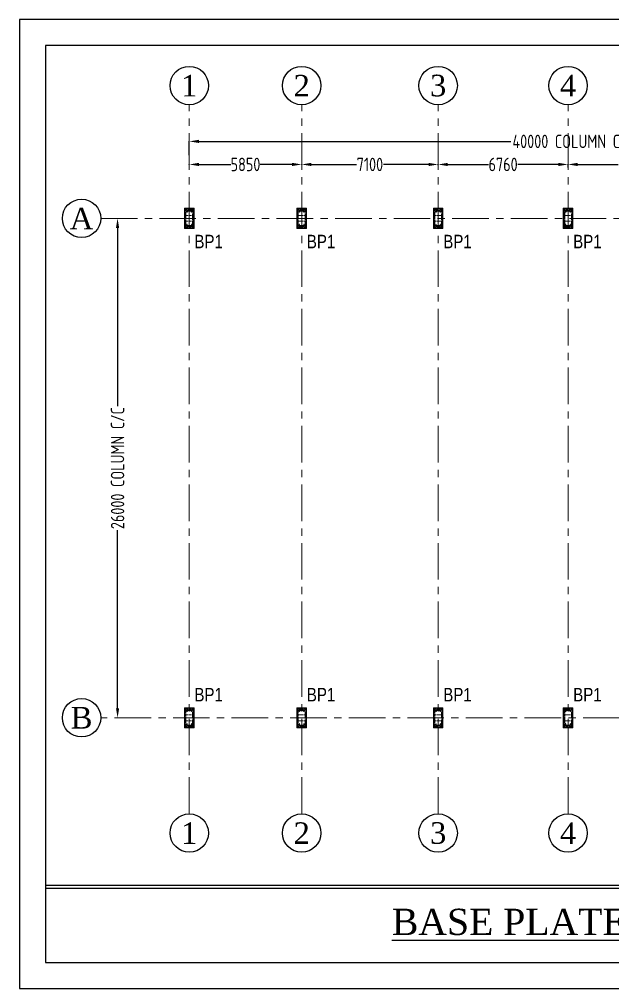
# Model space of a CAD drawing. Header units: millimetres. Extents: x 3470347 to 5996549, y -3470518 to 17149644.
# Drawn here: x 4715748 to 4746616, y 6948529 to 6998991 of the extents above; entities that cross this region are included whole.
import ezdxf
from ezdxf.enums import TextEntityAlignment as Align

# ---------------------------------------------------------------- set-up
doc = ezdxf.new("R2010")
doc.units = ezdxf.units.MM
doc.header["$MEASUREMENT"] = 0
doc.header["$PDMODE"] = 35
doc.header["$PDSIZE"] = -5
doc.linetypes.add('CENTER', pattern=[50.8, 31.75, -6.35, 6.35, -6.35])
doc.linetypes.add('CENTERX2', pattern=[4, 2.5, -0.5, 0.5, -0.5])
doc.layers.get('0').update_dxf_attribs({"linetype": 'CONTINUOUS', "lineweight": 25})
doc.layers.get('DEFPOINTS').update_dxf_attribs({"linetype": 'CONTINUOUS', "lineweight": 25})
for name, color, linetype, lineweight in [('CENTER', 8, 'CENTER', 0), ('GB', 2, 'CONTINUOUS', 20), ('SHEET', 7, 'CONTINUOUS', 15)]:
    doc.layers.add(name, color=color, linetype=linetype, lineweight=lineweight)
for name, color, linetype in [('CP', 2, 'CONTINUOUS'), ('GB PB', 1, 'CONTINUOUS'), ('YQ_AXIS', 4, 'CONTINUOUS')]:
    doc.layers.add(name, color=color, linetype=linetype)
doc.styles.add('Aerial', font='times.ttf')
doc.styles.add('Arial', font='arial.ttf', dxfattribs={"height": 0.2})
doc.styles.add('DIM', font='geniso.shx', dxfattribs={"width": 0.85})
doc.styles.add('YQ_DIM', font='ARCHS.SHX', dxfattribs={"width": 0.8, "bigfont": 'HZDX.SHX'})
doc.dimstyles.new('ST-100', dxfattribs={"dimscale": 100, "dimtxt": 7, "dimasz": 5, "dimexe": 0.18, "dimexo": 0.0625, "dimgap": 0.2, "dimtad": 0, "dimdec": 0, "dimzin": 0, "dimdsep": 46, "dimtxsty": 'DIM', "dimblk": 'OPEN90', "dimcen": 0.09, "dimclrd": 256, "dimclrt": 7, "dimadec": 0, "dimazin": 0, "dimtfac": 1, "dimtdec": 0, "dimtofl": 0, "dimtmove": 0, "dimatfit": 3, "dimldrblk": 'OPEN90', "dimfxl": 1, "dimtolj": 1, "dimtzin": 0, "dimlwd": -1, "dimarcsym": 0})

# ---------------------------------------------------------------- blocks, each defined once
blk = doc.blocks.new('*D637')
at = {"layer": 'DEFPOINTS', "color": 0}
for p in [(4720857, 6988629), (4720857, 6962629), (4720857, 6962629)]:
    blk.add_point(p, dxfattribs=at)
at = {"layer": 'GB PB', "color": 0, "lineweight": -2}
for p, q in [((4720863, 6988629), (4720875, 6988629)), ((4720863, 6962629), (4720875, 6962629))]:
    blk.add_line(p, q, dxfattribs=at)
at = {"layer": 'GB PB'}
for p, q in [((4720857, 6988129), (4720857, 6978862)), ((4720857, 6963129), (4720857, 6972396))]:
    blk.add_line(p, q, dxfattribs=at)
for points in [[(4720940, 6988129), (4720773, 6988129), (4720857, 6988629)], [(4720773, 6963129), (4720940, 6963129), (4720857, 6962629)]]:
    blk.add_solid(points, dxfattribs=at)
at = {"layer": 'GB PB', "color": 7, "insert": (4720857, 6975629), "char_height": 700, "attachment_point": 5, "rotation": 90, "style": 'DIM'}
blk.add_mtext('\\A1;26000 COLUMN C/C', dxfattribs=at)
blk = doc.blocks.new('_Open90')
at = {"color": 0, "linetype": 'ByBlock', "lineweight": -2}
for p, q in [((0, 0), (-1, 0)), ((-0.5, 0.5), (0, 0)), ((0, 0), (-0.5, -0.5))]:
    blk.add_line(p, q, dxfattribs=at)
blk = doc.blocks.new('*D638')
at = {"layer": 'DEFPOINTS', "color": 0}
for p in [(4724588, 6991438), (4730438, 6991438), (4730438, 6991438)]:
    blk.add_point(p, dxfattribs=at)
at = {"layer": 'GB PB', "color": 0, "lineweight": -2}
for p, q in [((4724588, 6991444), (4724588, 6991456)), ((4730438, 6991444), (4730438, 6991456))]:
    blk.add_line(p, q, dxfattribs=at)
at = {"layer": 'GB PB'}
for p, q in [((4725088, 6991438), (4726749, 6991438)), ((4729938, 6991438), (4728277, 6991438))]:
    blk.add_line(p, q, dxfattribs=at)
for points in [[(4725088, 6991521), (4725088, 6991355), (4724588, 6991438)], [(4729938, 6991355), (4729938, 6991521), (4730438, 6991438)]]:
    blk.add_solid(points, dxfattribs=at)
at = {"layer": 'GB PB', "color": 7, "insert": (4727513, 6991438), "char_height": 700, "attachment_point": 5, "style": 'DIM'}
blk.add_mtext('\\A1;5850', dxfattribs=at)
blk = doc.blocks.new('*D639')
at = {"layer": 'DEFPOINTS', "color": 0}
for p in [(4730438, 6991438), (4737538, 6991438), (4737538, 6991389)]:
    blk.add_point(p, dxfattribs=at)
at = {"layer": 'GB PB', "color": 0, "lineweight": -2}
for p, q in [((4730438, 6991444), (4730438, 6991456)), ((4737538, 6991395), (4737538, 6991456))]:
    blk.add_line(p, q, dxfattribs=at)
at = {"layer": 'GB PB'}
for p, q in [((4730938, 6991438), (4733283, 6991438)), ((4737038, 6991438), (4734692, 6991438))]:
    blk.add_line(p, q, dxfattribs=at)
for points in [[(4730938, 6991521), (4730938, 6991355), (4730438, 6991438)], [(4737038, 6991355), (4737038, 6991521), (4737538, 6991438)]]:
    blk.add_solid(points, dxfattribs=at)
at = {"layer": 'GB PB', "color": 7, "insert": (4733988, 6991438), "char_height": 700, "attachment_point": 5, "style": 'DIM'}
blk.add_mtext('\\A1;7100', dxfattribs=at)
blk = doc.blocks.new('*D640')
at = {"layer": 'DEFPOINTS', "color": 0}
for p in [(4737538, 6991389), (4744298, 6991438), (4744298, 6991265)]:
    blk.add_point(p, dxfattribs=at)
at = {"layer": 'GB PB', "color": 0, "lineweight": -2}
for p, q in [((4737538, 6991395), (4737538, 6991456)), ((4744298, 6991271), (4744298, 6991456))]:
    blk.add_line(p, q, dxfattribs=at)
at = {"layer": 'GB PB'}
for p, q in [((4738038, 6991438), (4740154, 6991438)), ((4743798, 6991438), (4741682, 6991438))]:
    blk.add_line(p, q, dxfattribs=at)
for points in [[(4738038, 6991521), (4738038, 6991355), (4737538, 6991438)], [(4743798, 6991355), (4743798, 6991521), (4744298, 6991438)]]:
    blk.add_solid(points, dxfattribs=at)
at = {"layer": 'GB PB', "color": 7, "insert": (4740918, 6991438), "char_height": 700, "attachment_point": 5, "style": 'DIM'}
blk.add_mtext('\\A1;6760', dxfattribs=at)
blk = doc.blocks.new('*D641')
at = {"layer": 'DEFPOINTS', "color": 0}
for p in [(4744298, 6991265), (4751058, 6991438), (4751058, 6991073)]:
    blk.add_point(p, dxfattribs=at)
at = {"layer": 'GB PB', "color": 0, "lineweight": -2}
for p, q in [((4744298, 6991271), (4744298, 6991456)), ((4751058, 6991079), (4751058, 6991456))]:
    blk.add_line(p, q, dxfattribs=at)
at = {"layer": 'GB PB'}
for p, q in [((4744798, 6991438), (4746914, 6991438)), ((4750558, 6991438), (4748442, 6991438))]:
    blk.add_line(p, q, dxfattribs=at)
for points in [[(4744798, 6991521), (4744798, 6991355), (4744298, 6991438)], [(4750558, 6991355), (4750558, 6991521), (4751058, 6991438)]]:
    blk.add_solid(points, dxfattribs=at)
at = {"layer": 'GB PB', "color": 7, "insert": (4747678, 6991438), "char_height": 700, "attachment_point": 5, "style": 'DIM'}
blk.add_mtext('\\A1;6760', dxfattribs=at)
blk = doc.blocks.new('*D644')
at = {"layer": 'DEFPOINTS', "color": 0}
for p in [(4764588, 6992638), (4724588, 6991907), (4764588, 6991907)]:
    blk.add_point(p, dxfattribs=at)
at = {"layer": 'GB PB', "color": 0, "lineweight": -2}
for p, q in [((4724588, 6991913), (4724588, 6992656)), ((4764588, 6991913), (4764588, 6992656))]:
    blk.add_line(p, q, dxfattribs=at)
at = {"layer": 'GB PB'}
for p, q in [((4725088, 6992638), (4741325, 6992638)), ((4764088, 6992638), (4747851, 6992638))]:
    blk.add_line(p, q, dxfattribs=at)
for points in [[(4725088, 6992722), (4725088, 6992555), (4724588, 6992638)], [(4764088, 6992555), (4764088, 6992722), (4764588, 6992638)]]:
    blk.add_solid(points, dxfattribs=at)
at = {"layer": 'GB PB', "color": 7, "insert": (4744588, 6992638), "char_height": 700, "attachment_point": 5, "style": 'DIM'}
blk.add_mtext('\\A1;40000 COLUMN C/C', dxfattribs=at)

msp = doc.modelspace()

# ---------------------------------------------------------------- hatches: boundary and pattern name
at = {"transparency": 33554559}
h = msp.add_hatch(color=1, dxfattribs=at)
h.dxf.hatch_style = 1
h.paths.add_polyline_path([(4724712.78, 6989029.27), (4724462.78, 6989029.27), (4724462.78, 6988949.27), (4724466.88, 6988949.27, 0.41421356), (4724476.88, 6988959.27), (4724476.88, 6989012.17, -0.41421356), (4724486.88, 6989022.17), (4724688.68, 6989022.17, -0.41421356), (4724698.68, 6989012.17), (4724698.68, 6988959.27, 0.41421356), (4724708.68, 6988949.27), (4724712.78, 6988949.27)])
h = msp.add_hatch(color=1, dxfattribs=at)
h.dxf.hatch_style = 1
h.paths.add_polyline_path([(4730562.78, 6989029.27), (4730312.78, 6989029.27), (4730312.78, 6988949.27), (4730316.88, 6988949.27, 0.41421356), (4730326.88, 6988959.27), (4730326.88, 6989012.17, -0.41421356), (4730336.88, 6989022.17), (4730538.68, 6989022.17, -0.41421356), (4730548.68, 6989012.17), (4730548.68, 6988959.27, 0.41421356), (4730558.68, 6988949.27), (4730562.78, 6988949.27)])
h = msp.add_hatch(color=1, dxfattribs=at)
h.dxf.hatch_style = 1
h.paths.add_polyline_path([(4737662.78, 6989029.27), (4737412.78, 6989029.27), (4737412.78, 6988949.27), (4737416.88, 6988949.27, 0.41421356), (4737426.88, 6988959.27), (4737426.88, 6989012.17, -0.41421356), (4737436.88, 6989022.17), (4737638.68, 6989022.17, -0.41421356), (4737648.68, 6989012.17), (4737648.68, 6988959.27, 0.41421356), (4737658.68, 6988949.27), (4737662.78, 6988949.27)])
h = msp.add_hatch(color=1, dxfattribs=at)
h.dxf.hatch_style = 1
h.paths.add_polyline_path([(4744422.78, 6989029.27), (4744172.78, 6989029.27), (4744172.78, 6988949.27), (4744176.88, 6988949.27, 0.41421356), (4744186.88, 6988959.27), (4744186.88, 6989012.17, -0.41421356), (4744196.88, 6989022.17), (4744398.68, 6989022.17, -0.41421356), (4744408.68, 6989012.17), (4744408.68, 6988959.27, 0.41421356), (4744418.68, 6988949.27), (4744422.78, 6988949.27)])
h = msp.add_hatch(color=1, dxfattribs=at)
h.dxf.hatch_style = 1
h.paths.add_polyline_path([(4724712.78, 6988229.27), (4724462.78, 6988229.27), (4724462.78, 6988309.27), (4724466.88, 6988309.27, -0.41421356), (4724476.88, 6988299.27), (4724476.88, 6988246.37, 0.41421356), (4724486.88, 6988236.37), (4724688.68, 6988236.37, 0.41421356), (4724698.68, 6988246.37), (4724698.68, 6988299.27, -0.41421356), (4724708.68, 6988309.27), (4724712.78, 6988309.27)])
h = msp.add_hatch(color=1, dxfattribs=at)
h.dxf.hatch_style = 1
h.paths.add_polyline_path([(4730562.78, 6988229.27), (4730312.78, 6988229.27), (4730312.78, 6988309.27), (4730316.88, 6988309.27, -0.41421356), (4730326.88, 6988299.27), (4730326.88, 6988246.37, 0.41421356), (4730336.88, 6988236.37), (4730538.68, 6988236.37, 0.41421356), (4730548.68, 6988246.37), (4730548.68, 6988299.27, -0.41421356), (4730558.68, 6988309.27), (4730562.78, 6988309.27)])
h = msp.add_hatch(color=1, dxfattribs=at)
h.dxf.hatch_style = 1
h.paths.add_polyline_path([(4737662.78, 6988229.27), (4737412.78, 6988229.27), (4737412.78, 6988309.27), (4737416.88, 6988309.27, -0.41421356), (4737426.88, 6988299.27), (4737426.88, 6988246.37, 0.41421356), (4737436.88, 6988236.37), (4737638.68, 6988236.37, 0.41421356), (4737648.68, 6988246.37), (4737648.68, 6988299.27, -0.41421356), (4737658.68, 6988309.27), (4737662.78, 6988309.27)])
h = msp.add_hatch(color=1, dxfattribs=at)
h.dxf.hatch_style = 1
h.paths.add_polyline_path([(4744422.78, 6988229.27), (4744172.78, 6988229.27), (4744172.78, 6988309.27), (4744176.88, 6988309.27, -0.41421356), (4744186.88, 6988299.27), (4744186.88, 6988246.37, 0.41421356), (4744196.88, 6988236.37), (4744398.68, 6988236.37, 0.41421356), (4744408.68, 6988246.37), (4744408.68, 6988299.27, -0.41421356), (4744418.68, 6988309.27), (4744422.78, 6988309.27)])
h = msp.add_hatch(color=1, dxfattribs=at)
h.dxf.hatch_style = 1
h.paths.add_polyline_path([(4724712.78, 6963029.27), (4724462.78, 6963029.27), (4724462.78, 6962949.27), (4724466.88, 6962949.27, 0.41421356), (4724476.88, 6962959.27), (4724476.88, 6963012.17, -0.41421356), (4724486.88, 6963022.17), (4724688.68, 6963022.17, -0.41421356), (4724698.68, 6963012.17), (4724698.68, 6962959.27, 0.41421356), (4724708.68, 6962949.27), (4724712.78, 6962949.27)])
h = msp.add_hatch(color=1, dxfattribs=at)
h.dxf.hatch_style = 1
h.paths.add_polyline_path([(4730562.78, 6963029.27), (4730312.78, 6963029.27), (4730312.78, 6962949.27), (4730316.88, 6962949.27, 0.41421356), (4730326.88, 6962959.27), (4730326.88, 6963012.17, -0.41421356), (4730336.88, 6963022.17), (4730538.68, 6963022.17, -0.41421356), (4730548.68, 6963012.17), (4730548.68, 6962959.27, 0.41421356), (4730558.68, 6962949.27), (4730562.78, 6962949.27)])
h = msp.add_hatch(color=1, dxfattribs=at)
h.dxf.hatch_style = 1
h.paths.add_polyline_path([(4737662.78, 6963029.27), (4737412.78, 6963029.27), (4737412.78, 6962949.27), (4737416.88, 6962949.27, 0.41421356), (4737426.88, 6962959.27), (4737426.88, 6963012.17, -0.41421356), (4737436.88, 6963022.17), (4737638.68, 6963022.17, -0.41421356), (4737648.68, 6963012.17), (4737648.68, 6962959.27, 0.41421356), (4737658.68, 6962949.27), (4737662.78, 6962949.27)])
h = msp.add_hatch(color=1, dxfattribs=at)
h.dxf.hatch_style = 1
h.paths.add_polyline_path([(4744422.78, 6963029.27), (4744172.78, 6963029.27), (4744172.78, 6962949.27), (4744176.88, 6962949.27, 0.41421356), (4744186.88, 6962959.27), (4744186.88, 6963012.17, -0.41421356), (4744196.88, 6963022.17), (4744398.68, 6963022.17, -0.41421356), (4744408.68, 6963012.17), (4744408.68, 6962959.27, 0.41421356), (4744418.68, 6962949.27), (4744422.78, 6962949.27)])
h = msp.add_hatch(color=1, dxfattribs=at)
h.dxf.hatch_style = 1
h.paths.add_polyline_path([(4724712.78, 6962229.27), (4724462.78, 6962229.27), (4724462.78, 6962309.27), (4724466.88, 6962309.27, -0.41421356), (4724476.88, 6962299.27), (4724476.88, 6962246.37, 0.41421356), (4724486.88, 6962236.37), (4724688.68, 6962236.37, 0.41421356), (4724698.68, 6962246.37), (4724698.68, 6962299.27, -0.41421356), (4724708.68, 6962309.27), (4724712.78, 6962309.27)])
h = msp.add_hatch(color=1, dxfattribs=at)
h.dxf.hatch_style = 1
h.paths.add_polyline_path([(4730562.78, 6962229.27), (4730312.78, 6962229.27), (4730312.78, 6962309.27), (4730316.88, 6962309.27, -0.41421356), (4730326.88, 6962299.27), (4730326.88, 6962246.37, 0.41421356), (4730336.88, 6962236.37), (4730538.68, 6962236.37, 0.41421356), (4730548.68, 6962246.37), (4730548.68, 6962299.27, -0.41421356), (4730558.68, 6962309.27), (4730562.78, 6962309.27)])
h = msp.add_hatch(color=1, dxfattribs=at)
h.dxf.hatch_style = 1
h.paths.add_polyline_path([(4737662.78, 6962229.27), (4737412.78, 6962229.27), (4737412.78, 6962309.27), (4737416.88, 6962309.27, -0.41421356), (4737426.88, 6962299.27), (4737426.88, 6962246.37, 0.41421356), (4737436.88, 6962236.37), (4737638.68, 6962236.37, 0.41421356), (4737648.68, 6962246.37), (4737648.68, 6962299.27, -0.41421356), (4737658.68, 6962309.27), (4737662.78, 6962309.27)])
h = msp.add_hatch(color=1, dxfattribs=at)
h.dxf.hatch_style = 1
h.paths.add_polyline_path([(4744422.78, 6962229.27), (4744172.78, 6962229.27), (4744172.78, 6962309.27), (4744176.88, 6962309.27, -0.41421356), (4744186.88, 6962299.27), (4744186.88, 6962246.37, 0.41421356), (4744196.88, 6962236.37), (4744398.68, 6962236.37, 0.41421356), (4744408.68, 6962246.37), (4744408.68, 6962299.27, -0.41421356), (4744418.68, 6962309.27), (4744422.78, 6962309.27)])

# ---------------------------------------------------------------- linework, layer by layer
at = {"lineweight": 25}
for p, q in [((4717107.84, 6953906.45, 0), (4778098.43, 6953906.45, 0)), ((4717107.84, 6953756.07, 0), (4778098.43, 6953756.07, 0))]:
    msp.add_line(p, q, dxfattribs=at)
at = {"color": 192, "lineweight": 25, "elevation": 0}
msp.add_lwpolyline([(4715748.46, 6948528.95), (4787116.08, 6948528.95), (4787116.08, 6998990.95), (4715748.46, 6998990.95)], close=True, dxfattribs=at)
at = {"color": 1, "elevation": 0}
for points in [[(4724712.78, 6988949.27), (4724708.68, 6988949.27, -0.41421356), (4724698.68, 6988959.27), (4724698.68, 6989012.17, 0.41421356), (4724688.68, 6989022.17), (4724486.88, 6989022.17, 0.41421356), (4724476.88, 6989012.17), (4724476.88, 6988959.27, -0.41421356), (4724466.88, 6988949.27), (4724462.78, 6988949.27), (4724462.78, 6989029.27), (4724712.78, 6989029.27)], [(4730562.78, 6988949.27), (4730558.68, 6988949.27, -0.41421356), (4730548.68, 6988959.27), (4730548.68, 6989012.17, 0.41421356), (4730538.68, 6989022.17), (4730336.88, 6989022.17, 0.41421356), (4730326.88, 6989012.17), (4730326.88, 6988959.27, -0.41421356), (4730316.88, 6988949.27), (4730312.78, 6988949.27), (4730312.78, 6989029.27), (4730562.78, 6989029.27)], [(4737662.78, 6988949.27), (4737658.68, 6988949.27, -0.41421356), (4737648.68, 6988959.27), (4737648.68, 6989012.17, 0.41421356), (4737638.68, 6989022.17), (4737436.88, 6989022.17, 0.41421356), (4737426.88, 6989012.17), (4737426.88, 6988959.27, -0.41421356), (4737416.88, 6988949.27), (4737412.78, 6988949.27), (4737412.78, 6989029.27), (4737662.78, 6989029.27)], [(4744422.78, 6988949.27), (4744418.68, 6988949.27, -0.41421356), (4744408.68, 6988959.27), (4744408.68, 6989012.17, 0.41421356), (4744398.68, 6989022.17), (4744196.88, 6989022.17, 0.41421356), (4744186.88, 6989012.17), (4744186.88, 6988959.27, -0.41421356), (4744176.88, 6988949.27), (4744172.78, 6988949.27), (4744172.78, 6989029.27), (4744422.78, 6989029.27)], [(4724712.78, 6988309.27), (4724708.68, 6988309.27, 0.41421356), (4724698.68, 6988299.27), (4724698.68, 6988246.37, -0.41421356), (4724688.68, 6988236.37), (4724486.88, 6988236.37, -0.41421356), (4724476.88, 6988246.37), (4724476.88, 6988299.27, 0.41421356), (4724466.88, 6988309.27), (4724462.78, 6988309.27), (4724462.78, 6988229.27), (4724712.78, 6988229.27)], [(4730562.78, 6988309.27), (4730558.68, 6988309.27, 0.41421356), (4730548.68, 6988299.27), (4730548.68, 6988246.37, -0.41421356), (4730538.68, 6988236.37), (4730336.88, 6988236.37, -0.41421356), (4730326.88, 6988246.37), (4730326.88, 6988299.27, 0.41421356), (4730316.88, 6988309.27), (4730312.78, 6988309.27), (4730312.78, 6988229.27), (4730562.78, 6988229.27)], [(4737662.78, 6988309.27), (4737658.68, 6988309.27, 0.41421356), (4737648.68, 6988299.27), (4737648.68, 6988246.37, -0.41421356), (4737638.68, 6988236.37), (4737436.88, 6988236.37, -0.41421356), (4737426.88, 6988246.37), (4737426.88, 6988299.27, 0.41421356), (4737416.88, 6988309.27), (4737412.78, 6988309.27), (4737412.78, 6988229.27), (4737662.78, 6988229.27)], [(4744422.78, 6988309.27), (4744418.68, 6988309.27, 0.41421356), (4744408.68, 6988299.27), (4744408.68, 6988246.37, -0.41421356), (4744398.68, 6988236.37), (4744196.88, 6988236.37, -0.41421356), (4744186.88, 6988246.37), (4744186.88, 6988299.27, 0.41421356), (4744176.88, 6988309.27), (4744172.78, 6988309.27), (4744172.78, 6988229.27), (4744422.78, 6988229.27)], [(4724712.78, 6962949.27), (4724708.68, 6962949.27, -0.41421356), (4724698.68, 6962959.27), (4724698.68, 6963012.17, 0.41421356), (4724688.68, 6963022.17), (4724486.88, 6963022.17, 0.41421356), (4724476.88, 6963012.17), (4724476.88, 6962959.27, -0.41421356), (4724466.88, 6962949.27), (4724462.78, 6962949.27), (4724462.78, 6963029.27), (4724712.78, 6963029.27)], [(4730562.78, 6962949.27), (4730558.68, 6962949.27, -0.41421356), (4730548.68, 6962959.27), (4730548.68, 6963012.17, 0.41421356), (4730538.68, 6963022.17), (4730336.88, 6963022.17, 0.41421356), (4730326.88, 6963012.17), (4730326.88, 6962959.27, -0.41421356), (4730316.88, 6962949.27), (4730312.78, 6962949.27), (4730312.78, 6963029.27), (4730562.78, 6963029.27)], [(4737662.78, 6962949.27), (4737658.68, 6962949.27, -0.41421356), (4737648.68, 6962959.27), (4737648.68, 6963012.17, 0.41421356), (4737638.68, 6963022.17), (4737436.88, 6963022.17, 0.41421356), (4737426.88, 6963012.17), (4737426.88, 6962959.27, -0.41421356), (4737416.88, 6962949.27), (4737412.78, 6962949.27), (4737412.78, 6963029.27), (4737662.78, 6963029.27)], [(4744422.78, 6962949.27), (4744418.68, 6962949.27, -0.41421356), (4744408.68, 6962959.27), (4744408.68, 6963012.17, 0.41421356), (4744398.68, 6963022.17), (4744196.88, 6963022.17, 0.41421356), (4744186.88, 6963012.17), (4744186.88, 6962959.27, -0.41421356), (4744176.88, 6962949.27), (4744172.78, 6962949.27), (4744172.78, 6963029.27), (4744422.78, 6963029.27)], [(4724712.78, 6962309.27), (4724708.68, 6962309.27, 0.41421356), (4724698.68, 6962299.27), (4724698.68, 6962246.37, -0.41421356), (4724688.68, 6962236.37), (4724486.88, 6962236.37, -0.41421356), (4724476.88, 6962246.37), (4724476.88, 6962299.27, 0.41421356), (4724466.88, 6962309.27), (4724462.78, 6962309.27), (4724462.78, 6962229.27), (4724712.78, 6962229.27)], [(4730562.78, 6962309.27), (4730558.68, 6962309.27, 0.41421356), (4730548.68, 6962299.27), (4730548.68, 6962246.37, -0.41421356), (4730538.68, 6962236.37), (4730336.88, 6962236.37, -0.41421356), (4730326.88, 6962246.37), (4730326.88, 6962299.27, 0.41421356), (4730316.88, 6962309.27), (4730312.78, 6962309.27), (4730312.78, 6962229.27), (4730562.78, 6962229.27)], [(4737662.78, 6962309.27), (4737658.68, 6962309.27, 0.41421356), (4737648.68, 6962299.27), (4737648.68, 6962246.37, -0.41421356), (4737638.68, 6962236.37), (4737436.88, 6962236.37, -0.41421356), (4737426.88, 6962246.37), (4737426.88, 6962299.27, 0.41421356), (4737416.88, 6962309.27), (4737412.78, 6962309.27), (4737412.78, 6962229.27), (4737662.78, 6962229.27)], [(4744422.78, 6962309.27), (4744418.68, 6962309.27, 0.41421356), (4744408.68, 6962299.27), (4744408.68, 6962246.37, -0.41421356), (4744398.68, 6962236.37), (4744196.88, 6962236.37, -0.41421356), (4744186.88, 6962246.37), (4744186.88, 6962299.27, 0.41421356), (4744176.88, 6962309.27), (4744172.78, 6962309.27), (4744172.78, 6962229.27), (4744422.78, 6962229.27)]]:
    msp.add_lwpolyline(points, format="xyb", close=True, dxfattribs=at)
at = {"color": 2}
for centre in [(4724412.78, 6989079.27, 0), (4724762.78, 6989079.27, 0), (4730262.78, 6989079.27, 0), (4730612.78, 6989079.27, 0), (4737362.78, 6989079.27, 0), (4737712.78, 6989079.27, 0), (4744122.78, 6989079.27, 0), (4744472.78, 6989079.27, 0), (4724412.78, 6988779.27, 0), (4724412.78, 6988479.27, 0), (4724762.78, 6988779.27, 0), (4724762.78, 6988479.27, 0), (4730262.78, 6988779.27, 0), (4730262.78, 6988479.27, 0), (4730612.78, 6988779.27, 0), (4730612.78, 6988479.27, 0), (4737362.78, 6988779.27, 0), (4737362.78, 6988479.27, 0), (4737712.78, 6988779.27, 0), (4737712.78, 6988479.27, 0), (4744122.78, 6988779.27, 0), (4744122.78, 6988479.27, 0), (4744472.78, 6988779.27, 0), (4744472.78, 6988479.27, 0), (4724412.78, 6988179.27, 0), (4724762.78, 6988179.27, 0), (4730262.78, 6988179.27, 0), (4730612.78, 6988179.27, 0), (4737362.78, 6988179.27, 0), (4737712.78, 6988179.27, 0), (4744122.78, 6988179.27, 0), (4744472.78, 6988179.27, 0), (4724412.78, 6963079.27, 0), (4724412.78, 6962779.27, 0), (4724762.78, 6963079.27, 0), (4724762.78, 6962779.27, 0), (4730262.78, 6963079.27, 0), (4730262.78, 6962779.27, 0), (4730612.78, 6963079.27, 0), (4730612.78, 6962779.27, 0), (4737362.78, 6963079.27, 0), (4737362.78, 6962779.27, 0), (4737712.78, 6963079.27, 0), (4737712.78, 6962779.27, 0), (4744122.78, 6963079.27, 0), (4744122.78, 6962779.27, 0), (4744472.78, 6963079.27, 0), (4744472.78, 6962779.27, 0), (4724412.78, 6962479.27, 0), (4724762.78, 6962479.27, 0), (4730262.78, 6962479.27, 0), (4730612.78, 6962479.27, 0), (4737362.78, 6962479.27, 0), (4737712.78, 6962479.27, 0), (4744122.78, 6962479.27, 0), (4744472.78, 6962479.27, 0), (4724412.78, 6962179.27, 0), (4724762.78, 6962179.27, 0), (4730262.78, 6962179.27, 0), (4730612.78, 6962179.27, 0), (4737362.78, 6962179.27, 0), (4737712.78, 6962179.27, 0), (4744122.78, 6962179.27, 0), (4744472.78, 6962179.27, 0)]:
    msp.add_circle(centre, 12, dxfattribs=at)
at = {"layer": 'CENTER', "ltscale": 60}
for p, q in [((4724587.78, 6957629.27, 0), (4724587.78, 6994545.92, 0)), ((4730437.78, 6957629.27, 0), (4730437.78, 6994545.92, 0)), ((4737537.78, 6957629.27, 0), (4737537.78, 6994545.92, 0)), ((4744297.78, 6957629.27, 0), (4744297.78, 6994545.92, 0)), ((4719984, 6988629.27, 0), (4768319.9, 6988629.27, 0)), ((4768319.9, 6962629.27, 0), (4719984, 6962629.27, 0))]:
    msp.add_line(p, q, dxfattribs=at)
at = {"layer": 'GB', "color": 8, "linetype": 'CENTERX2', "ltscale": 50}
for p, q in [((4724812.78, 6989079.27, 0), (4724362.78, 6989079.27, 0)), ((4724412.78, 6989129.27, 0), (4724412.78, 6988129.27, 0)), ((4724762.78, 6988129.27, 0), (4724762.78, 6989129.27, 0)), ((4730662.78, 6989079.27, 0), (4730212.78, 6989079.27, 0)), ((4730262.78, 6989129.27, 0), (4730262.78, 6988129.27, 0)), ((4730612.78, 6988129.27, 0), (4730612.78, 6989129.27, 0)), ((4737762.78, 6989079.27, 0), (4737312.78, 6989079.27, 0)), ((4737362.78, 6989129.27, 0), (4737362.78, 6988129.27, 0)), ((4737712.78, 6988129.27, 0), (4737712.78, 6989129.27, 0)), ((4744522.78, 6989079.27, 0), (4744072.78, 6989079.27, 0)), ((4744122.78, 6989129.27, 0), (4744122.78, 6988129.27, 0)), ((4744472.78, 6988129.27, 0), (4744472.78, 6989129.27, 0)), ((4724362.78, 6988779.27, 0), (4724812.78, 6988779.27, 0)), ((4730212.78, 6988779.27, 0), (4730662.78, 6988779.27, 0)), ((4737312.78, 6988779.27, 0), (4737762.78, 6988779.27, 0)), ((4744072.78, 6988779.27, 0), (4744522.78, 6988779.27, 0)), ((4724362.78, 6988479.27, 0), (4724812.78, 6988479.27, 0)), ((4724362.78, 6988179.27, 0), (4724812.78, 6988179.27, 0)), ((4730212.78, 6988479.27, 0), (4730662.78, 6988479.27, 0)), ((4730212.78, 6988179.27, 0), (4730662.78, 6988179.27, 0)), ((4737312.78, 6988479.27, 0), (4737762.78, 6988479.27, 0)), ((4737312.78, 6988179.27, 0), (4737762.78, 6988179.27, 0)), ((4744072.78, 6988479.27, 0), (4744522.78, 6988479.27, 0)), ((4744072.78, 6988179.27, 0), (4744522.78, 6988179.27, 0)), ((4724362.78, 6963079.27, 0), (4724812.78, 6963079.27, 0)), ((4724362.78, 6962779.27, 0), (4724812.78, 6962779.27, 0)), ((4724412.78, 6962129.27, 0), (4724412.78, 6963129.27, 0)), ((4724762.78, 6963129.27, 0), (4724762.78, 6962129.27, 0)), ((4730212.78, 6963079.27, 0), (4730662.78, 6963079.27, 0)), ((4730212.78, 6962779.27, 0), (4730662.78, 6962779.27, 0)), ((4730262.78, 6962129.27, 0), (4730262.78, 6963129.27, 0)), ((4730612.78, 6963129.27, 0), (4730612.78, 6962129.27, 0)), ((4737312.78, 6963079.27, 0), (4737762.78, 6963079.27, 0)), ((4737312.78, 6962779.27, 0), (4737762.78, 6962779.27, 0)), ((4737362.78, 6962129.27, 0), (4737362.78, 6963129.27, 0)), ((4737712.78, 6963129.27, 0), (4737712.78, 6962129.27, 0)), ((4744072.78, 6963079.27, 0), (4744522.78, 6963079.27, 0)), ((4744072.78, 6962779.27, 0), (4744522.78, 6962779.27, 0)), ((4744122.78, 6962129.27, 0), (4744122.78, 6963129.27, 0)), ((4744472.78, 6963129.27, 0), (4744472.78, 6962129.27, 0)), ((4724362.78, 6962479.27, 0), (4724812.78, 6962479.27, 0)), ((4730212.78, 6962479.27, 0), (4730662.78, 6962479.27, 0)), ((4737312.78, 6962479.27, 0), (4737762.78, 6962479.27, 0)), ((4744072.78, 6962479.27, 0), (4744522.78, 6962479.27, 0)), ((4724812.78, 6962179.27, 0), (4724362.78, 6962179.27, 0)), ((4730662.78, 6962179.27, 0), (4730212.78, 6962179.27, 0)), ((4737762.78, 6962179.27, 0), (4737312.78, 6962179.27, 0)), ((4744522.78, 6962179.27, 0), (4744072.78, 6962179.27, 0))]:
    msp.add_line(p, q, dxfattribs=at)
at = {"layer": 'GB', "color": 4, "elevation": 0}
for points in [[(4724837.78, 6989154.27), (4724337.78, 6989154.27), (4724337.78, 6988104.27), (4724837.78, 6988104.27)], [(4730687.78, 6989154.27), (4730187.78, 6989154.27), (4730187.78, 6988104.27), (4730687.78, 6988104.27)], [(4737787.78, 6989154.27), (4737287.78, 6989154.27), (4737287.78, 6988104.27), (4737787.78, 6988104.27)], [(4744547.78, 6989154.27), (4744047.78, 6989154.27), (4744047.78, 6988104.27), (4744547.78, 6988104.27)], [(4724837.78, 6962104.27), (4724337.78, 6962104.27), (4724337.78, 6963154.27), (4724837.78, 6963154.27)], [(4730687.78, 6962104.27), (4730187.78, 6962104.27), (4730187.78, 6963154.27), (4730687.78, 6963154.27)], [(4737787.78, 6962104.27), (4737287.78, 6962104.27), (4737287.78, 6963154.27), (4737787.78, 6963154.27)], [(4744547.78, 6962104.27), (4744047.78, 6962104.27), (4744047.78, 6963154.27), (4744547.78, 6963154.27)]]:
    msp.add_lwpolyline(points, close=True, dxfattribs=at)
at = {"layer": 'GB', "color": 5, "elevation": 0}
for points in [[(4724812.78, 6989129.27), (4724362.78, 6989129.27), (4724362.78, 6988129.27), (4724812.78, 6988129.27)], [(4730662.78, 6989129.27), (4730212.78, 6989129.27), (4730212.78, 6988129.27), (4730662.78, 6988129.27)], [(4737762.78, 6989129.27), (4737312.78, 6989129.27), (4737312.78, 6988129.27), (4737762.78, 6988129.27)], [(4744522.78, 6989129.27), (4744072.78, 6989129.27), (4744072.78, 6988129.27), (4744522.78, 6988129.27)], [(4724812.78, 6962129.27), (4724362.78, 6962129.27), (4724362.78, 6963129.27), (4724812.78, 6963129.27)], [(4730662.78, 6962129.27), (4730212.78, 6962129.27), (4730212.78, 6963129.27), (4730662.78, 6963129.27)], [(4737762.78, 6962129.27), (4737312.78, 6962129.27), (4737312.78, 6963129.27), (4737762.78, 6963129.27)], [(4744522.78, 6962129.27), (4744072.78, 6962129.27), (4744072.78, 6963129.27), (4744522.78, 6963129.27)]]:
    msp.add_lwpolyline(points, close=True, dxfattribs=at)
at = {"layer": 'SHEET', "color": 220, "lineweight": 25, "elevation": 0}
msp.add_lwpolyline([(4717107.84, 6949885.78), (4785756.7, 6949885.78), (4785756.7, 6997634.12), (4717107.84, 6997634.12)], close=True, dxfattribs=at)
at = {"layer": 'YQ_AXIS', "color": 1}
for centre in [(4724587.78, 6995545.92, 0), (4730437.78, 6995545.92, 0), (4737537.78, 6995545.92, 0), (4744297.78, 6995545.92, 0), (4718984, 6988629.27, 0), (4718984, 6962629.27, 0), (4724587.78, 6956629.27, 0), (4730437.78, 6956629.27, 0), (4737537.78, 6956629.27, 0), (4744297.78, 6956629.27, 0)]:
    msp.add_circle(centre, 1000, dxfattribs=at)

# ---------------------------------------------------------------- texts
at = {"color": 7, "lineweight": 25, "insert": (4747603.14, 6951993.96, 0), "char_height": 1366.6208, "width": 56263.3386, "attachment_point": 5, "style": 'Arial'}
msp.add_mtext('{\\ftimes new roman|b0|i0|c0|p0;\\LBASE PLATE C/L LAYOUT}', dxfattribs=at)
at = {"layer": 'CP', "transparency": 16777216, "char_height": 700, "style": 'YQ_DIM'}
for insert, attachment_point in [((4724855.85, 6987075.24, 0), 7), ((4730705.85, 6987075.24, 0), 7), ((4737805.85, 6987075.24, 0), 7), ((4744565.85, 6987075.24, 0), 7), ((4724855.85, 6964183.3, 0), 1), ((4730705.85, 6964183.3, 0), 1), ((4737805.85, 6964183.3, 0), 1), ((4744565.85, 6964183.3, 0), 1)]:
    msp.add_mtext_dynamic_manual_height_columns('{\\fArial|b0|i0|c0|p34;\\C6;BP1}', width=302.8267, gutter_width=2560.24, heights=[-702.86], dxfattribs=dict(at, insert=insert, attachment_point=attachment_point))
at = {"layer": 'YQ_AXIS', "color": 1, "style": 'Aerial'}
for s, p in [('1', (4724587.78, 6995545.92, 0)), ('2', (4730437.78, 6995545.92, 0)), ('3', (4737537.78, 6995545.92, 0)), ('4', (4744297.78, 6995545.92, 0)), ('A', (4718984, 6988629.27, 0)), ('B', (4718984, 6962629.27, 0)), ('2', (4730437.78, 6956629.27, 0)), ('3', (4737537.78, 6956629.27, 0)), ('1', (4724587.78, 6956629.27, 0)), ('4', (4744297.78, 6956629.27, 0))]:
    msp.add_text(s, height=1125, dxfattribs=at).set_placement(p, align=Align.MIDDLE)

# ---------------------------------------------------------------- dimensions: what is measured, and where the dimension line sits
at = {"layer": 'GB PB'}
dim = msp.add_linear_dim(base=(4764587.78, 6992638.31, 0), p1=(4724587.78, 6991907.15, 0), p2=(4764587.78, 6991907.15, 0), text='<> COLUMN C/C', dimstyle='ST-100', override={"dimtxt": 7, "dimasz": 5, "dimtxsty": 'DIM', "dimtmove": 1}, dxfattribs=at)
dim.commit()
dim.dimension.update_dxf_attribs({"geometry": '*D644', "text_midpoint": (4744587.78, 6992638.31, 0)})
at = {"layer": 'GB PB', "color": 1}
dim = msp.add_linear_dim(base=(4730437.78, 6991438.14, 0), p1=(4724587.78, 6991438.14, 0), p2=(4730437.78, 6991438.14, 0), dimstyle='ST-100', override={"dimtxt": 7, "dimasz": 5}, dxfattribs=at)
dim.commit()
dim.dimension.update_dxf_attribs({"geometry": '*D638', "text_midpoint": (4727512.78, 6991438.14, 0)})
at = {"layer": 'GB PB'}
for base, p1, p2, picture, middle in [((4737537.78, 6991438.14, 0), (4730437.78, 6991438.14, 0), (4737537.78, 6991388.62, 0), '*D639', (4733987.78, 6991438.14, 0)), ((4744297.78, 6991438.14, 0), (4737537.78, 6991388.62, 0), (4744297.78, 6991264.8, 0), '*D640', (4740917.78, 6991438.14, 0)), ((4751057.78, 6991438.14, 0), (4744297.78, 6991264.8, 0), (4751057.78, 6991072.94, 0), '*D641', (4747677.78, 6991438.14, 0))]:
    dim = msp.add_linear_dim(base=base, p1=p1, p2=p2, dimstyle='ST-100', override={"dimtxt": 7, "dimasz": 5, "dimtmove": 1}, dxfattribs=at)
    dim.commit()
    dim.dimension.update_dxf_attribs({"geometry": picture, "text_midpoint": middle})
at = {"layer": 'GB PB', "color": 1}
dim = msp.add_linear_dim(base=(4720856.59, 6962629.27, 0), p1=(4720856.59, 6988629.27, 0), p2=(4720856.59, 6962629.27, 0), angle=270, text='<> COLUMN C/C', dimstyle='ST-100', override={"dimtxt": 7, "dimasz": 5, "dimtxsty": 'DIM'}, dxfattribs=at)
dim.commit()
dim.dimension.update_dxf_attribs({"geometry": '*D637', "text_midpoint": (4720856.59, 6975629.27, 0)})

doc.saveas('drawing.dxf')
